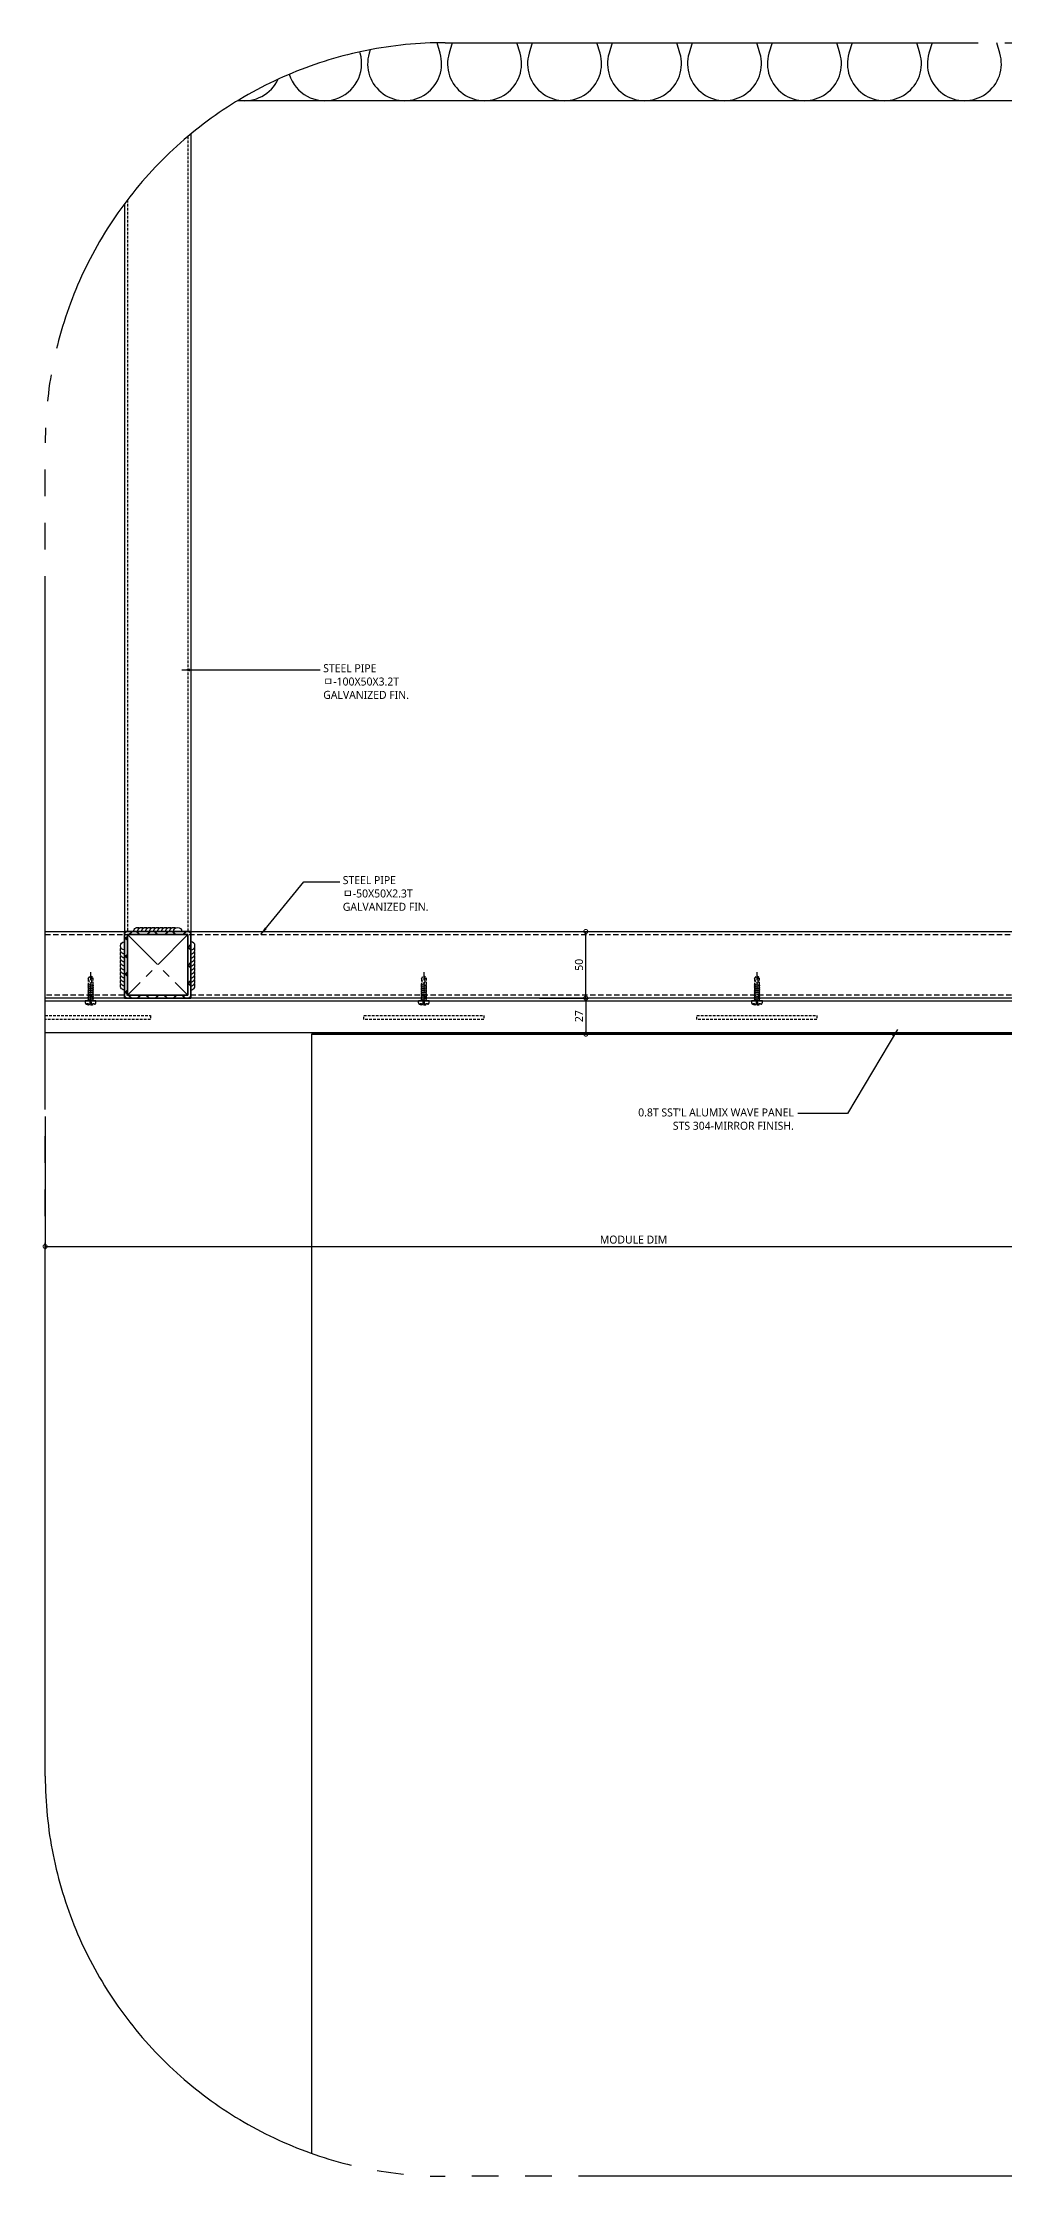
# Model space of a CAD drawing. Header units: millimetres. Extents: x 3584 to 9537, y 842 to 7828.
# Drawn here: x 5488 to 6209, y 3853 to 5453 of the extents above; entities that cross this region are included whole.
import ezdxf

# ---------------------------------------------------------------- set-up
doc = ezdxf.new("R2010")
doc.units = ezdxf.units.MM
doc.set_wipeout_variables(frame=1)
for name, pattern in [('CENTER', [50.8, 31.75, -6.35, 6.35, -6.35]), ('HIDDEN', [3, 2, -1]), ('PHANTOM', [25, 20, -1, 1, -1, 1, -1])]:
    doc.linetypes.add(name, pattern=pattern)
doc.layers.get('DEFPOINTS').update_dxf_attribs({"color": 142, "lineweight": 30})
for name, color, linetype in [('0-CEN', 1, 'CENTER'), ('0-DIM', 7, 'Continuous'), ('0-WELDING', 1, 'Continuous'), ('2', 2, 'Continuous'), ('2-SCREW-BOLT', 2, 'Continuous'), ('4', 4, 'Continuous'), ('7', 7, 'Continuous'), ('EL7', 8, 'Continuous'), ('MRK1', 3, 'Continuous'), ('Net truc', 31, 'CENTER'), ('TEXT', 7, 'Continuous'), ('xref_section$0$INSUL', 8, 'Continuous')]:
    doc.layers.add(name, color=color, linetype=linetype)
doc.layers.add('def', color=213, linetype='Continuous', plot=False)
doc.styles.add('맑은고딕', font='malgun.ttf')
doc.dimstyles.new('HD-2', dxfattribs={"dimscale": 2, "dimtxt": 3, "dimasz": 3, "dimexe": 1, "dimexo": 3, "dimgap": 1, "dimtad": 1, "dimdec": 1, "dimzin": 12, "dimdsep": 46, "dimtxsty": '맑은고딕', "dimblk": 'DOTSMALL', "dimcen": 1, "dimclrd": 2, "dimclre": 2, "dimclrt": 7, "dimadec": 1, "dimazin": 2, "dimtfac": 1, "dimtdec": 1, "dimtix": 1, "dimtmove": 2, "dimatfit": 3, "dimfxl": 1, "dimtolj": 1, "dimtzin": 12, "dimlwd": -1, "dimlwe": -1, "dimarcsym": 0})

# ---------------------------------------------------------------- blocks, each defined once
blk = doc.blocks.new('_DOTSMALL')
at = {"color": 0, "linetype": 'ByBlock', "const_width": 0.5}
blk.add_lwpolyline([(-0.0625, 0, 1), (0.0625, 0, 1)], format="xyb", close=True, dxfattribs=at)
blk = doc.blocks.new('*D45')
at = {"layer": '0-DIM', "color": 2, "transparency": 16777216}
for p, q in [((5860.5, 4736.9), (5897.2, 4736.9)), ((5895.2, 4736.9), (5895.2, 4709.9)), ((5860.5, 4709.9), (5897.2, 4709.9))]:
    blk.add_line(p, q, dxfattribs=at)
at = {"layer": 'DEFPOINTS', "color": 0, "transparency": 16777216}
for p in [(5854.5, 4736.9), (5854.5, 4709.9), (5895.2, 4709.9)]:
    blk.add_point(p, dxfattribs=at)
at = {"layer": '0-DIM', "color": 2, "transparency": 16777216, "xscale": 6, "yscale": 6, "zscale": 6}
for p, rotation in [((5895.2, 4736.9), 90), ((5895.2, 4709.9), 270)]:
    blk.add_blockref('_DOTSMALL', p, dxfattribs=dict(at, rotation=rotation))
at = {"layer": '0-DIM', "color": 7, "transparency": 16777216, "insert": (5890.1, 4723.4), "char_height": 6, "attachment_point": 5, "rotation": 90, "style": '맑은고딕'}
blk.add_mtext('\\A1;27', dxfattribs=at)
blk = doc.blocks.new('*D46')
at = {"layer": '0-DIM', "color": 2, "transparency": 16777216}
for p, q in [((5860.5, 4786.9), (5897.2, 4786.9)), ((5895.2, 4736.9), (5895.2, 4786.9)), ((5860.5, 4736.9), (5897.2, 4736.9))]:
    blk.add_line(p, q, dxfattribs=at)
at = {"layer": 'DEFPOINTS', "color": 0, "transparency": 16777216}
for p in [(5854.5, 4786.9), (5895.2, 4786.9), (5854.5, 4736.9)]:
    blk.add_point(p, dxfattribs=at)
at = {"layer": '0-DIM', "color": 2, "transparency": 16777216, "xscale": 6, "yscale": 6, "zscale": 6}
for p, rotation in [((5895.2, 4786.9), 90), ((5895.2, 4736.9), 270)]:
    blk.add_blockref('_DOTSMALL', p, dxfattribs=dict(at, rotation=rotation))
at = {"layer": '0-DIM', "color": 7, "transparency": 16777216, "insert": (5890.1, 4761.9), "char_height": 6, "attachment_point": 5, "rotation": 90, "style": '맑은고딕'}
blk.add_mtext('\\A1;50', dxfattribs=at)
blk = doc.blocks.new('*D79')
at = {"layer": 'DEFPOINTS', "color": 0, "transparency": 16777216}
for p in [(5489.5, 4654.2), (6372.5, 4654.2), (6372.5, 4550.7)]:
    blk.add_point(p, dxfattribs=at)
at = {"layer": 'MRK1', "color": 2, "transparency": 16777216}
for p, q in [((5489.5, 4648.2), (5489.5, 4548.7)), ((6372.5, 4648.2), (6372.5, 4548.7)), ((5489.5, 4550.7), (6372.5, 4550.7))]:
    blk.add_line(p, q, dxfattribs=at)
at = {"layer": 'MRK1', "color": 2, "transparency": 16777216, "xscale": 6, "yscale": 6, "zscale": 6, "rotation": 180}
blk.add_blockref('_DOTSMALL', (5489.5, 4550.7), dxfattribs=at)
at = {"layer": 'MRK1', "color": 2, "transparency": 16777216, "xscale": 6, "yscale": 6, "zscale": 6}
blk.add_blockref('_DOTSMALL', (6372.5, 4550.7), dxfattribs=at)
at = {"layer": 'MRK1', "color": 7, "transparency": 16777216, "insert": (5931, 4555.8), "char_height": 6, "attachment_point": 5, "style": '맑은고딕'}
blk.add_mtext('\\A1;MODULE DIM', dxfattribs=at)
blk = doc.blocks.new('50X50X2.3T')
h = blk.add_hatch()
h.set_pattern_fill('ANSI32', color=8)
h.set_pattern_definition([(45, (0, 0), (-6.7352, 6.7352), []), (45, (0.449, 0), (-6.7352, 6.7352), [])])
edge = h.paths.add_edge_path()
edge.add_line((-22.7, 25), (22.7, 25))
edge.add_arc((22.7, 22.7), 2.3, 0, 90, ccw=False)
edge.add_line((25, 22.7), (25, -22.7))
edge.add_arc((22.7, -22.7), 2.3, -90, 0, ccw=False)
edge.add_line((22.7, -25), (-22.7, -25))
edge.add_arc((-22.7, -22.7), 2.3, 180, 270, ccw=False)
edge.add_line((-25, -22.7), (-25, 22.7))
edge.add_arc((-22.7, 22.7), 2.3, 90, 180, ccw=False)
h.paths.add_polyline_path([(-22.7, 22.7), (22.7, 22.7), (22.7, -22.7), (-22.7, -22.7)], flags=16)
at = {"layer": '0-CEN'}
for p, q in [((-22.7, 22.7), (22.7, -22.7)), ((22.7, 22.7), (-22.7, -22.7))]:
    blk.add_line(p, q, dxfattribs=at)
at = {"layer": '7'}
blk.add_lwpolyline([(-22.7, 25), (22.7, 25, -0.414214), (25, 22.7), (25, -22.7, -0.414214), (22.7, -25), (-22.7, -25, -0.414214), (-25, -22.7), (-25, 22.7, -0.414214)], format="xyb", close=True, dxfattribs=at)
blk.add_lwpolyline([(-22.7, 22.7), (22.7, 22.7), (22.7, -22.7), (-22.7, -22.7)], close=True, dxfattribs=at)
at = {"layer": 'def'}
blk.add_lwpolyline([(-25, 25), (25, 25), (25, -25), (-25, -25)], close=True, dxfattribs=at)
blk = doc.blocks.new('*U44')
at = {"layer": '0-WELDING'}
for centre, end in [((3, 0), 180), ((6, 0), 120), ((9, 0), 120), ((12, 0), 120), ((15, 0), 120), ((18, 0), 120), ((21, 0), 120), ((24, 0), 120), ((27, 0), 120), ((30, 0), 120), ((33, 0), 120)]:
    blk.add_arc(centre, 3, 0, end, dxfattribs=at)

msp = doc.modelspace()

# ---------------------------------------------------------------- linework, layer by layer
at = {"layer": '2', "color": 8, "linetype": 'HIDDEN'}
for p, q in [((5525.34, 4752.17), (5525.34, 4737.87)), ((5775.34, 4752.17), (5775.34, 4737.87)), ((6025.34, 4752.17), (6025.34, 4737.87)), ((5521.84, 4751.36), (5521.84, 4737.87)), ((5521.84, 4737.96), (5521.84, 4734.91)), ((5525.34, 4737.96), (5525.34, 4734.91)), ((5771.84, 4751.36), (5771.84, 4737.87)), ((5771.84, 4737.96), (5771.84, 4734.91)), ((5775.34, 4737.96), (5775.34, 4734.91)), ((6021.84, 4751.36), (6021.84, 4737.87)), ((6021.84, 4737.96), (6021.84, 4734.91)), ((6025.34, 4737.96), (6025.34, 4734.91))]:
    msp.add_line(p, q, dxfattribs=at)
for points in [[(5523.59, 4753.91), (5524.49, 4749.2, -0.3466644), (5523.98, 4748.17, -0.3255289), (5523.4, 4748.28, -0.1458573), (5521.84, 4751.36), (5523.59, 4753.91), (5525.34, 4752.17)], [(5773.59, 4753.91), (5774.49, 4749.2, -0.3466644), (5773.98, 4748.17, -0.3255289), (5773.4, 4748.28, -0.1458573), (5771.84, 4751.36), (5773.59, 4753.91), (5775.34, 4752.17)], [(6023.59, 4753.91), (6024.49, 4749.2, -0.3466644), (6023.98, 4748.17, -0.3255289), (6023.4, 4748.28, -0.1458573), (6021.84, 4751.36), (6023.59, 4753.91), (6025.34, 4752.17)]]:
    msp.add_lwpolyline(points, format="xyb", dxfattribs=at)
for centre in [(5524.54, 4752.34), (5774.54, 4752.34), (6024.54, 4752.34)]:
    msp.add_arc(centre, 0.825, 230.33383, 347.95578, dxfattribs=at)
at = {"layer": '2-SCREW-BOLT', "color": 8, "linetype": 'HIDDEN'}
for p, q in [((5521.65, 4734.91), (5519.51, 4734.91)), ((5521.09, 4734.91), (5526.09, 4734.91)), ((5521.09, 4734.91), (5526.09, 4734.91)), ((5527.68, 4734.91), (5525.93, 4734.91)), ((5771.65, 4734.91), (5769.51, 4734.91)), ((5771.09, 4734.91), (5776.09, 4734.91)), ((5771.09, 4734.91), (5776.09, 4734.91)), ((5777.68, 4734.91), (5775.93, 4734.91)), ((6021.65, 4734.91), (6019.51, 4734.91)), ((6021.09, 4734.91), (6026.09, 4734.91)), ((6021.09, 4734.91), (6026.09, 4734.91)), ((6027.68, 4734.91), (6025.93, 4734.91))]:
    msp.add_line(p, q, dxfattribs=at)
for points in [[(5519.51, 4734.91), (5519.51, 4733.72, 0.334238), (5520.58, 4732.3, 0.1411963), (5526.61, 4732.3, 0.334238), (5527.68, 4733.72), (5527.68, 4734.91)], [(5769.51, 4734.91), (5769.51, 4733.72, 0.334238), (5770.58, 4732.3, 0.1411963), (5776.61, 4732.3, 0.334238), (5777.68, 4733.72), (5777.68, 4734.91)], [(6019.51, 4734.91), (6019.51, 4733.72, 0.334238), (6020.58, 4732.3, 0.1411963), (6026.61, 4732.3, 0.334238), (6027.68, 4733.72), (6027.68, 4734.91)]]:
    msp.add_lwpolyline(points, format="xyb", dxfattribs=at)
for points in [[(5526.61, 4732.3), (5526.33, 4732.52), (5526.03, 4732.6), (5525.7, 4732.59), (5525.38, 4732.51), (5525.07, 4732.39), (5524.79, 4732.27), (5524.54, 4732.19), (5524.36, 4732.17), (5524.24, 4732.23), (5524.18, 4732.38), (5524.17, 4732.58), (5524.17, 4732.82), (5524.19, 4733.09), (5524.2, 4733.37), (5524.19, 4733.62), (5524.14, 4733.85), (5524.05, 4734.03), (5523.92, 4734.16), (5523.76, 4734.23), (5523.59, 4734.26), (5523.42, 4734.23), (5523.27, 4734.16), (5523.14, 4734.03), (5523.04, 4733.85), (5523, 4733.62), (5522.99, 4733.37), (5523, 4733.09), (5523.02, 4732.82), (5523.02, 4732.58), (5523, 4732.38), (5522.94, 4732.23), (5522.83, 4732.17), (5522.64, 4732.19), (5522.4, 4732.27), (5522.12, 4732.39), (5521.81, 4732.51), (5521.49, 4732.59), (5521.16, 4732.6), (5520.86, 4732.52), (5520.58, 4732.3)], [(5776.61, 4732.3), (5776.33, 4732.52), (5776.03, 4732.6), (5775.7, 4732.59), (5775.38, 4732.51), (5775.07, 4732.39), (5774.79, 4732.27), (5774.54, 4732.19), (5774.36, 4732.17), (5774.24, 4732.23), (5774.18, 4732.38), (5774.17, 4732.58), (5774.17, 4732.82), (5774.19, 4733.09), (5774.2, 4733.37), (5774.19, 4733.62), (5774.14, 4733.85), (5774.05, 4734.03), (5773.92, 4734.16), (5773.76, 4734.23), (5773.59, 4734.26), (5773.42, 4734.23), (5773.27, 4734.16), (5773.14, 4734.03), (5773.04, 4733.85), (5773, 4733.62), (5772.99, 4733.37), (5773, 4733.09), (5773.02, 4732.82), (5773.02, 4732.58), (5773, 4732.38), (5772.94, 4732.23), (5772.83, 4732.17), (5772.64, 4732.19), (5772.4, 4732.27), (5772.12, 4732.39), (5771.81, 4732.51), (5771.49, 4732.59), (5771.16, 4732.6), (5770.86, 4732.52), (5770.58, 4732.3)], [(6026.61, 4732.3), (6026.33, 4732.52), (6026.03, 4732.6), (6025.7, 4732.59), (6025.38, 4732.51), (6025.07, 4732.39), (6024.79, 4732.27), (6024.54, 4732.19), (6024.36, 4732.17), (6024.24, 4732.23), (6024.18, 4732.38), (6024.17, 4732.58), (6024.17, 4732.82), (6024.19, 4733.09), (6024.2, 4733.37), (6024.19, 4733.62), (6024.14, 4733.85), (6024.05, 4734.03), (6023.92, 4734.16), (6023.76, 4734.23), (6023.59, 4734.26), (6023.42, 4734.23), (6023.27, 4734.16), (6023.14, 4734.03), (6023.04, 4733.85), (6023, 4733.62), (6022.99, 4733.37), (6023, 4733.09), (6023.02, 4732.82), (6023.02, 4732.58), (6023, 4732.38), (6022.94, 4732.23), (6022.83, 4732.17), (6022.64, 4732.19), (6022.4, 4732.27), (6022.12, 4732.39), (6021.81, 4732.51), (6021.49, 4732.59), (6021.16, 4732.6), (6020.86, 4732.52), (6020.58, 4732.3)]]:
    msp.add_lwpolyline(points, dxfattribs=at)
at = {"layer": '4'}
msp.add_lwpolyline([(5489.63, 4734.91), (6372.59, 4734.91), (6372.59, 4709.91), (5689.26, 4709.91)], dxfattribs=at)
at = {"layer": '4', "color": 8, "linetype": 'HIDDEN'}
msp.add_lwpolyline([(5489.63, 4723.91), (5568.59, 4723.91), (5568.59, 4720.91), (5489.63, 4720.91)], dxfattribs=at)
for points in [[(5728.59, 4723.91), (5818.59, 4723.91), (5818.59, 4720.91), (5728.59, 4720.91)], [(5978.59, 4723.91), (6068.59, 4723.91), (6068.59, 4720.91), (5978.59, 4720.91)]]:
    msp.add_lwpolyline(points, close=True, dxfattribs=at)
at = {"layer": '7', "color": 8, "linetype": 'HIDDEN'}
for p, q in [((5596.66, 5383.09), (5596.66, 4786.91)), ((5551.26, 5335.54), (5551.26, 4786.91))]:
    msp.add_line(p, q, dxfattribs=at)
at = {"layer": '7'}
for p, q in [((5598.96, 5385), (5598.96, 4786.91)), ((5548.96, 5332.49), (5548.96, 4786.91)), ((5489.63, 4786.91), (6322.59, 4786.91)), ((5548.96, 4786.91), (5598.96, 4786.91)), ((6322.59, 4736.91), (5489.63, 4736.91))]:
    msp.add_line(p, q, dxfattribs=at)
at = {"layer": '7', "color": 8, "linetype": 'HIDDEN', "ltscale": 2}
for p, q in [((5489.63, 4784.61), (6322.59, 4784.61)), ((6322.59, 4739.21), (5489.63, 4739.21))]:
    msp.add_line(p, q, dxfattribs=at)
at = {"layer": '7', "color": 4}
msp.add_lwpolyline([(5689.26, 4709.91), (6372.59, 4709.91), (6372.59, 4734.91), (6371.59, 4734.91), (6371.59, 4710.91), (5489.63, 4710.91)], dxfattribs=at)
at = {"layer": 'EL7'}
msp.add_line((5689.26, 4709.91), (5689.26, 3870.68), dxfattribs=at)
at = {"layer": 'MRK1', "color": 3, "linetype": 'PHANTOM', "ltscale": 20}
msp.add_lwpolyline([(5789.63, 3853.39, -0.4142136), (5489.63, 4153.39), (5489.63, 5153.39, -0.4142136), (5789.63, 5453.39), (6789.63, 5453.39, -0.4142136), (7089.63, 5153.39), (7089.63, 4153.39, -0.4142136), (6789.63, 3853.39)], format="xyb", close=True, dxfattribs=at)
at = {"layer": 'Net truc', "color": 8, "linetype": 'HIDDEN', "ltscale": 3}
for p, q in [((5523.59, 4756.39), (5523.59, 4729.7)), ((5773.59, 4756.39), (5773.59, 4729.7)), ((6023.59, 4756.39), (6023.59, 4729.7))]:
    msp.add_line(p, q, dxfattribs=at)
at = {"layer": 'xref_section$0$INSUL'}
for points in [[(5672.69, 5429.66, 0.9971959), (5725.88, 5445.5), (5725.59, 5446.48)], [(5733.4, 5448.07), (5732.64, 5445.5, 1.3373945), (5785.88, 5445.5), (5783.57, 5453.33)], [(5794.97, 5453.39), (5792.64, 5445.5, 1.3373944), (5845.88, 5445.5), (5843.55, 5453.39)], [(5854.97, 5453.39), (5852.64, 5445.5, 1.3373944), (5905.88, 5445.5), (5903.55, 5453.39)], [(5914.97, 5453.39), (5912.64, 5445.5, 1.3373944), (5965.88, 5445.5), (5963.55, 5453.39)], [(5974.97, 5453.39), (5972.64, 5445.5, 1.3373944), (6025.88, 5445.5), (6023.55, 5453.39)], [(6034.97, 5453.39), (6032.64, 5445.5, 1.3373944), (6085.88, 5445.5), (6083.55, 5453.39)], [(6094.97, 5453.39), (6092.64, 5445.5, 1.3373944), (6145.88, 5445.5), (6143.55, 5453.39)], [(6154.97, 5453.39), (6152.64, 5445.5, 1.3373944), (6205.88, 5445.5), (6203.55, 5453.39)], [(5634.69, 5410.28, 0.3380011), (5664.46, 5426.03, 0.3380011)]]:
    msp.add_lwpolyline(points, format="xyb", dxfattribs=at)
msp.add_lwpolyline([(5634.07, 5409.91), (6239.26, 5409.91), (6239.26, 4859.91), (7089.63, 4859.91)], dxfattribs=at)

# ---------------------------------------------------------------- block references
at = {"xscale": -1}
msp.add_blockref('*U44', (5591.96, 4786.91), dxfattribs=at)
msp.add_blockref('*U44', (5591.96, 4786.91), dxfattribs=at)
at = {"xscale": -1, "rotation": 90}
msp.add_blockref('*U44', (5548.96, 4779.1), dxfattribs=at)
msp.add_blockref('*U44', (5548.96, 4779.1), dxfattribs=at)
at = {"rotation": 270}
msp.add_blockref('*U44', (5598.96, 4779.1), dxfattribs=at)
msp.add_blockref('*U44', (5598.96, 4779.1), dxfattribs=at)
at = {"layer": '7'}
msp.add_blockref('50X50X2.3T', (5573.96, 4761.91), dxfattribs=at)
at = {"layer": '7', "xscale": -1}
msp.add_blockref('50X50X2.3T', (5573.96, 4761.91), dxfattribs=at)

# ---------------------------------------------------------------- texts
at = {"layer": 'TEXT', "color": 0, "char_height": 6, "style": '맑은고딕'}
for s, insert, width, attachment_point in [('STEEL PIPE\\Pㅁ-100X50X3.2T\\PGALVANIZED FIN.', (5698.17, 4987.32), 121.1974, 1), ('STEEL PIPE\\Pㅁ-50X50X2.3T\\PGALVANIZED FIN.', (5712.84, 4828.4), 121.1974, 1), ("0.8T SST'L ALUMIX WAVE PANEL\\PSTS 304-MIRROR FINISH.", (6051.32, 4654.2), 139.0953, 3)]:
    msp.add_mtext(s, dxfattribs=dict(at, insert=insert, width=width, attachment_point=attachment_point))

# ---------------------------------------------------------------- dimensions: what is measured, and where the dimension line sits
at = {"layer": '0-DIM'}
for base, p2, picture, middle in [((5895.15, 4786.91), (5854.54, 4786.91), '*D46', (5890.05, 4761.91)), ((5895.15, 4709.91), (5854.54, 4709.91), '*D45', (5890.11, 4723.41))]:
    dim = msp.add_linear_dim(base=base, p1=(5854.54, 4736.91), p2=p2, angle=90, dimstyle='HD-2', dxfattribs=at)
    dim.commit()
    dim.dimension.update_dxf_attribs({"geometry": picture, "text_midpoint": middle})
at = {"layer": 'MRK1'}
dim = msp.add_linear_dim(base=(6372.49, 4550.71), p1=(5489.53, 4654.17), p2=(6372.49, 4654.17), text='MODULE DIM', dimstyle='HD-2', dxfattribs=at)
dim.commit()
dim.dimension.update_dxf_attribs({"geometry": '*D79', "text_midpoint": (5931.01, 4555.81)})

# ---------------------------------------------------------------- leaders
at = {"layer": '0-DIM'}
for points in [[(5592.21, 4983), (5695.93, 4983)], [(5651.28, 4784.61), (5683.74, 4824.08), (5710.6, 4824.08)], [(6128.96, 4713.5), (6091.47, 4650.41), (6054.23, 4650.41)]]:
    msp.add_leader(points, dimstyle='HD-2', override={"dimgap": 1, "dimtad": 0}, dxfattribs=at)

# ---------------------------------------------------------------- next in the draw order: wipeouts: each hides what was drawn before it
at = {"color": 8, "linetype": 'HIDDEN'}
for points in [[(5521.49, 4735.97), (5521.84, 4736.17), (5523.59, 4735.57), (5525.35, 4735.34), (5525.69, 4735.18), (5525.35, 4734.97), (5523.59, 4735.57), (5521.84, 4735.8)], [(5771.49, 4735.97), (5771.84, 4736.17), (5773.59, 4735.57), (5775.35, 4735.34), (5775.69, 4735.18), (5775.35, 4734.97), (5773.59, 4735.57), (5771.84, 4735.8)], [(6021.49, 4735.97), (6021.84, 4736.17), (6023.59, 4735.57), (6025.35, 4735.34), (6025.69, 4735.18), (6025.35, 4734.97), (6023.59, 4735.57), (6021.84, 4735.8)]]:
    msp.add_wipeout(points, dxfattribs=at)

# ---------------------------------------------------------------- next in the draw order: linework, layer by layer
for points in [[(5521.49, 4735.97), (5521.84, 4735.8), (5525.35, 4735.34), (5525.69, 4735.18), (5525.35, 4734.97), (5521.84, 4736.17), (5521.49, 4735.97), (5525.69, 4735.18)], [(5771.49, 4735.97), (5771.84, 4735.8), (5775.35, 4735.34), (5775.69, 4735.18), (5775.35, 4734.97), (5771.84, 4736.17), (5771.49, 4735.97), (5775.69, 4735.18)], [(6021.49, 4735.97), (6021.84, 4735.8), (6025.35, 4735.34), (6025.69, 4735.18), (6025.35, 4734.97), (6021.84, 4736.17), (6021.49, 4735.97), (6025.69, 4735.18)]]:
    msp.add_lwpolyline(points, close=True, dxfattribs=at)

# ---------------------------------------------------------------- next in the draw order: wipeouts: each hides what was drawn before it
for points in [[(5521.49, 4737.38), (5521.84, 4737.58), (5523.59, 4736.98), (5525.35, 4736.75), (5525.69, 4736.59), (5525.35, 4736.38), (5523.59, 4736.98), (5521.84, 4737.21)], [(5771.49, 4737.38), (5771.84, 4737.58), (5773.59, 4736.98), (5775.35, 4736.75), (5775.69, 4736.59), (5775.35, 4736.38), (5773.59, 4736.98), (5771.84, 4737.21)], [(6021.49, 4737.38), (6021.84, 4737.58), (6023.59, 4736.98), (6025.35, 4736.75), (6025.69, 4736.59), (6025.35, 4736.38), (6023.59, 4736.98), (6021.84, 4737.21)]]:
    msp.add_wipeout(points, dxfattribs=at)

# ---------------------------------------------------------------- next in the draw order: linework, layer by layer
for points in [[(5521.49, 4737.38), (5521.84, 4737.21), (5525.35, 4736.75), (5525.69, 4736.59), (5525.35, 4736.38), (5521.84, 4737.58), (5521.49, 4737.38), (5525.69, 4736.59)], [(5771.49, 4737.38), (5771.84, 4737.21), (5775.35, 4736.75), (5775.69, 4736.59), (5775.35, 4736.38), (5771.84, 4737.58), (5771.49, 4737.38), (5775.69, 4736.59)], [(6021.49, 4737.38), (6021.84, 4737.21), (6025.35, 4736.75), (6025.69, 4736.59), (6025.35, 4736.38), (6021.84, 4737.58), (6021.49, 4737.38), (6025.69, 4736.59)]]:
    msp.add_lwpolyline(points, close=True, dxfattribs=at)

# ---------------------------------------------------------------- next in the draw order: wipeouts: each hides what was drawn before it
for points in [[(5521.49, 4738.79), (5521.84, 4738.99), (5523.59, 4738.39), (5525.35, 4738.16), (5525.69, 4738), (5525.35, 4737.79), (5523.59, 4738.39), (5521.84, 4738.62)], [(5771.49, 4738.79), (5771.84, 4738.99), (5773.59, 4738.39), (5775.35, 4738.16), (5775.69, 4738), (5775.35, 4737.79), (5773.59, 4738.39), (5771.84, 4738.62)], [(6021.49, 4738.79), (6021.84, 4738.99), (6023.59, 4738.39), (6025.35, 4738.16), (6025.69, 4738), (6025.35, 4737.79), (6023.59, 4738.39), (6021.84, 4738.62)]]:
    msp.add_wipeout(points, dxfattribs=at)

# ---------------------------------------------------------------- next in the draw order: linework, layer by layer
for points in [[(5521.49, 4738.79), (5521.84, 4738.62), (5525.35, 4738.16), (5525.69, 4738), (5525.35, 4737.79), (5521.84, 4738.99), (5521.49, 4738.79), (5525.69, 4738)], [(5771.49, 4738.79), (5771.84, 4738.62), (5775.35, 4738.16), (5775.69, 4738), (5775.35, 4737.79), (5771.84, 4738.99), (5771.49, 4738.79), (5775.69, 4738)], [(6021.49, 4738.79), (6021.84, 4738.62), (6025.35, 4738.16), (6025.69, 4738), (6025.35, 4737.79), (6021.84, 4738.99), (6021.49, 4738.79), (6025.69, 4738)]]:
    msp.add_lwpolyline(points, close=True, dxfattribs=at)

# ---------------------------------------------------------------- next in the draw order: wipeouts: each hides what was drawn before it
for points in [[(5521.49, 4740.2), (5521.84, 4740.4), (5523.59, 4739.8), (5525.35, 4739.57), (5525.69, 4739.41), (5525.35, 4739.2), (5523.59, 4739.8), (5521.84, 4740.03)], [(5771.49, 4740.2), (5771.84, 4740.4), (5773.59, 4739.8), (5775.35, 4739.57), (5775.69, 4739.41), (5775.35, 4739.2), (5773.59, 4739.8), (5771.84, 4740.03)], [(6021.49, 4740.2), (6021.84, 4740.4), (6023.59, 4739.8), (6025.35, 4739.57), (6025.69, 4739.41), (6025.35, 4739.2), (6023.59, 4739.8), (6021.84, 4740.03)]]:
    msp.add_wipeout(points, dxfattribs=at)

# ---------------------------------------------------------------- next in the draw order: linework, layer by layer
for points in [[(5521.49, 4740.2), (5521.84, 4740.03), (5525.35, 4739.57), (5525.69, 4739.41), (5525.35, 4739.2), (5521.84, 4740.4), (5521.49, 4740.2), (5525.69, 4739.41)], [(5771.49, 4740.2), (5771.84, 4740.03), (5775.35, 4739.57), (5775.69, 4739.41), (5775.35, 4739.2), (5771.84, 4740.4), (5771.49, 4740.2), (5775.69, 4739.41)], [(6021.49, 4740.2), (6021.84, 4740.03), (6025.35, 4739.57), (6025.69, 4739.41), (6025.35, 4739.2), (6021.84, 4740.4), (6021.49, 4740.2), (6025.69, 4739.41)]]:
    msp.add_lwpolyline(points, close=True, dxfattribs=at)

# ---------------------------------------------------------------- next in the draw order: wipeouts: each hides what was drawn before it
for points in [[(5521.49, 4741.61), (5521.84, 4741.81), (5523.59, 4741.21), (5525.35, 4740.98), (5525.69, 4740.82), (5525.35, 4740.61), (5523.59, 4741.21), (5521.84, 4741.44)], [(5771.49, 4741.61), (5771.84, 4741.81), (5773.59, 4741.21), (5775.35, 4740.98), (5775.69, 4740.82), (5775.35, 4740.61), (5773.59, 4741.21), (5771.84, 4741.44)], [(6021.49, 4741.61), (6021.84, 4741.81), (6023.59, 4741.21), (6025.35, 4740.98), (6025.69, 4740.82), (6025.35, 4740.61), (6023.59, 4741.21), (6021.84, 4741.44)]]:
    msp.add_wipeout(points, dxfattribs=at)

# ---------------------------------------------------------------- next in the draw order: linework, layer by layer
for points in [[(5521.49, 4741.61), (5521.84, 4741.44), (5525.35, 4740.98), (5525.69, 4740.82), (5525.35, 4740.61), (5521.84, 4741.81), (5521.49, 4741.61), (5525.69, 4740.82)], [(5771.49, 4741.61), (5771.84, 4741.44), (5775.35, 4740.98), (5775.69, 4740.82), (5775.35, 4740.61), (5771.84, 4741.81), (5771.49, 4741.61), (5775.69, 4740.82)], [(6021.49, 4741.61), (6021.84, 4741.44), (6025.35, 4740.98), (6025.69, 4740.82), (6025.35, 4740.61), (6021.84, 4741.81), (6021.49, 4741.61), (6025.69, 4740.82)]]:
    msp.add_lwpolyline(points, close=True, dxfattribs=at)

# ---------------------------------------------------------------- next in the draw order: wipeouts: each hides what was drawn before it
for points in [[(5521.49, 4743.02), (5521.84, 4743.22), (5523.59, 4742.62), (5525.35, 4742.39), (5525.69, 4742.23), (5525.35, 4742.02), (5523.59, 4742.62), (5521.84, 4742.85)], [(5771.49, 4743.02), (5771.84, 4743.22), (5773.59, 4742.62), (5775.35, 4742.39), (5775.69, 4742.23), (5775.35, 4742.02), (5773.59, 4742.62), (5771.84, 4742.85)], [(6021.49, 4743.02), (6021.84, 4743.22), (6023.59, 4742.62), (6025.35, 4742.39), (6025.69, 4742.23), (6025.35, 4742.02), (6023.59, 4742.62), (6021.84, 4742.85)]]:
    msp.add_wipeout(points, dxfattribs=at)

# ---------------------------------------------------------------- next in the draw order: linework, layer by layer
for points in [[(5521.49, 4743.02), (5521.84, 4742.85), (5525.35, 4742.39), (5525.69, 4742.23), (5525.35, 4742.02), (5521.84, 4743.22), (5521.49, 4743.02), (5525.69, 4742.23)], [(5771.49, 4743.02), (5771.84, 4742.85), (5775.35, 4742.39), (5775.69, 4742.23), (5775.35, 4742.02), (5771.84, 4743.22), (5771.49, 4743.02), (5775.69, 4742.23)], [(6021.49, 4743.02), (6021.84, 4742.85), (6025.35, 4742.39), (6025.69, 4742.23), (6025.35, 4742.02), (6021.84, 4743.22), (6021.49, 4743.02), (6025.69, 4742.23)]]:
    msp.add_lwpolyline(points, close=True, dxfattribs=at)

# ---------------------------------------------------------------- next in the draw order: wipeouts: each hides what was drawn before it
for points in [[(5521.49, 4744.43), (5521.84, 4744.63), (5523.59, 4744.03), (5525.35, 4743.8), (5525.69, 4743.64), (5525.35, 4743.43), (5523.59, 4744.03), (5521.84, 4744.26)], [(5771.49, 4744.43), (5771.84, 4744.63), (5773.59, 4744.03), (5775.35, 4743.8), (5775.69, 4743.64), (5775.35, 4743.43), (5773.59, 4744.03), (5771.84, 4744.26)], [(6021.49, 4744.43), (6021.84, 4744.63), (6023.59, 4744.03), (6025.35, 4743.8), (6025.69, 4743.64), (6025.35, 4743.43), (6023.59, 4744.03), (6021.84, 4744.26)]]:
    msp.add_wipeout(points, dxfattribs=at)

# ---------------------------------------------------------------- next in the draw order: linework, layer by layer
for points in [[(5521.49, 4744.43), (5521.84, 4744.26), (5525.35, 4743.8), (5525.69, 4743.64), (5525.35, 4743.43), (5521.84, 4744.63), (5521.49, 4744.43), (5525.69, 4743.64)], [(5771.49, 4744.43), (5771.84, 4744.26), (5775.35, 4743.8), (5775.69, 4743.64), (5775.35, 4743.43), (5771.84, 4744.63), (5771.49, 4744.43), (5775.69, 4743.64)], [(6021.49, 4744.43), (6021.84, 4744.26), (6025.35, 4743.8), (6025.69, 4743.64), (6025.35, 4743.43), (6021.84, 4744.63), (6021.49, 4744.43), (6025.69, 4743.64)]]:
    msp.add_lwpolyline(points, close=True, dxfattribs=at)

# ---------------------------------------------------------------- next in the draw order: wipeouts: each hides what was drawn before it
for points in [[(5521.49, 4745.84), (5521.84, 4746.04), (5523.59, 4745.44), (5525.35, 4745.21), (5525.69, 4745.05), (5525.35, 4744.84), (5523.59, 4745.44), (5521.84, 4745.67)], [(5771.49, 4745.84), (5771.84, 4746.04), (5773.59, 4745.44), (5775.35, 4745.21), (5775.69, 4745.05), (5775.35, 4744.84), (5773.59, 4745.44), (5771.84, 4745.67)], [(6021.49, 4745.84), (6021.84, 4746.04), (6023.59, 4745.44), (6025.35, 4745.21), (6025.69, 4745.05), (6025.35, 4744.84), (6023.59, 4745.44), (6021.84, 4745.67)]]:
    msp.add_wipeout(points, dxfattribs=at)

# ---------------------------------------------------------------- next in the draw order: linework, layer by layer
for points in [[(5521.49, 4745.84), (5521.84, 4745.67), (5525.35, 4745.21), (5525.69, 4745.05), (5525.35, 4744.84), (5521.84, 4746.04), (5521.49, 4745.84), (5525.69, 4745.05)], [(5771.49, 4745.84), (5771.84, 4745.67), (5775.35, 4745.21), (5775.69, 4745.05), (5775.35, 4744.84), (5771.84, 4746.04), (5771.49, 4745.84), (5775.69, 4745.05)], [(6021.49, 4745.84), (6021.84, 4745.67), (6025.35, 4745.21), (6025.69, 4745.05), (6025.35, 4744.84), (6021.84, 4746.04), (6021.49, 4745.84), (6025.69, 4745.05)]]:
    msp.add_lwpolyline(points, close=True, dxfattribs=at)

# ---------------------------------------------------------------- next in the draw order: wipeouts: each hides what was drawn before it
for points in [[(5521.49, 4747.25), (5521.84, 4747.45), (5523.59, 4746.85), (5525.35, 4746.62), (5525.69, 4746.46), (5525.35, 4746.25), (5523.59, 4746.85), (5521.84, 4747.08)], [(5771.49, 4747.25), (5771.84, 4747.45), (5773.59, 4746.85), (5775.35, 4746.62), (5775.69, 4746.46), (5775.35, 4746.25), (5773.59, 4746.85), (5771.84, 4747.08)], [(6021.49, 4747.25), (6021.84, 4747.45), (6023.59, 4746.85), (6025.35, 4746.62), (6025.69, 4746.46), (6025.35, 4746.25), (6023.59, 4746.85), (6021.84, 4747.08)]]:
    msp.add_wipeout(points, dxfattribs=at)

# ---------------------------------------------------------------- next in the draw order: linework, layer by layer
for points in [[(5521.49, 4747.25), (5521.84, 4747.08), (5525.35, 4746.62), (5525.69, 4746.46), (5525.35, 4746.25), (5521.84, 4747.45), (5521.49, 4747.25), (5525.69, 4746.46)], [(5771.49, 4747.25), (5771.84, 4747.08), (5775.35, 4746.62), (5775.69, 4746.46), (5775.35, 4746.25), (5771.84, 4747.45), (5771.49, 4747.25), (5775.69, 4746.46)], [(6021.49, 4747.25), (6021.84, 4747.08), (6025.35, 4746.62), (6025.69, 4746.46), (6025.35, 4746.25), (6021.84, 4747.45), (6021.49, 4747.25), (6025.69, 4746.46)]]:
    msp.add_lwpolyline(points, close=True, dxfattribs=at)

doc.saveas('drawing.dxf')
